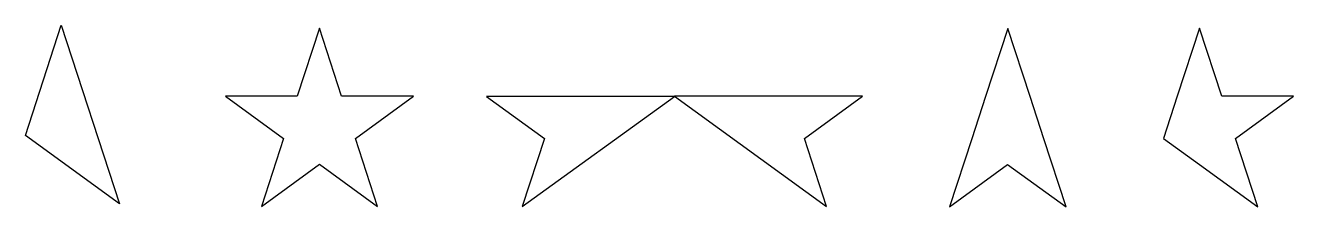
# Model space of a CAD drawing. Extents: x 19 to 466, y -12 to 52.
import ezdxf

# ---------------------------------------------------------------- set-up
doc = ezdxf.new("R2010")
doc.units = 0
doc.layers.get('0').update_dxf_attribs({"linetype": 'CONTINUOUS'})

msp = doc.modelspace()

# ---------------------------------------------------------------- linework, layer by layer
at = {"color": 7}
for points in [[(19.28, 13.04), (31.92, 51.92), (52.4, -11.04), (19.28, 13.04), (19.28, 13.04)], [(135.44, 12), (155.84, 26.88), (130.56, 26.88), (122.8, 50.88), (114.96, 26.88), (89.68, 26.88), (110.16, 12), (102.32, -12), (122.8, 2.88), (143.2, -12), (135.44, 12), (135.44, 12)], [(385.44, -12.08), (377.6, 11.92), (372.8, 26.8), (364.96, 50.8), (357.12, 26.8), (352.32, 11.92), (344.48, -12.08), (364.88, 2.8), (385.44, -12.08), (385.44, -12.08)], [(445.04, 12), (465.52, 26.88), (440.24, 26.88), (432.4, 50.88), (424.56, 26.88), (419.76, 12), (432.4, 2.8), (452.88, -12.08), (445.04, 12), (445.04, 12)], [(247.68, 26.8), (181.52, 26.8), (201.92, 12), (194.08, -12), (247.68, 26.8), (247.68, 26.8)], [(293.36, 12), (313.84, 26.88), (247.68, 26.88), (301.2, -12), (293.36, 12), (293.36, 12)]]:
    msp.add_lwpolyline(points, dxfattribs=at)

doc.saveas('drawing.dxf')
